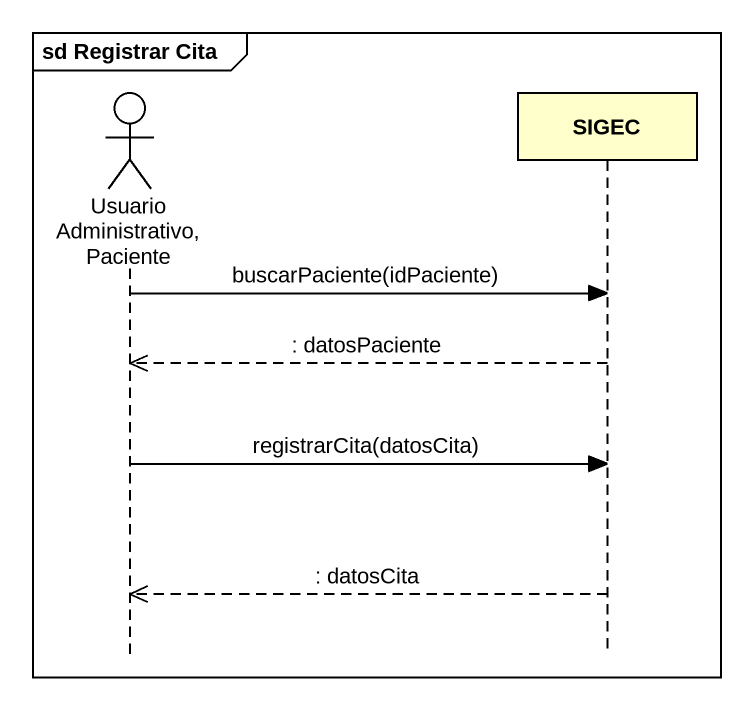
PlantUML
@startuml
mainframe sd Registrar Cita
hide footbox
actor "Usuario Administrativo, Paciente" as Usuario_Administrativo
participant SIGEC

Usuario_Administrativo -> SIGEC : buscarPaciente(idPaciente)
SIGEC -->> Usuario_Administrativo : : datosPaciente
Usuario_Administrativo -> SIGEC : registrarCita(datosCita)
SIGEC -->> Usuario_Administrativo : : datosCita
@enduml
